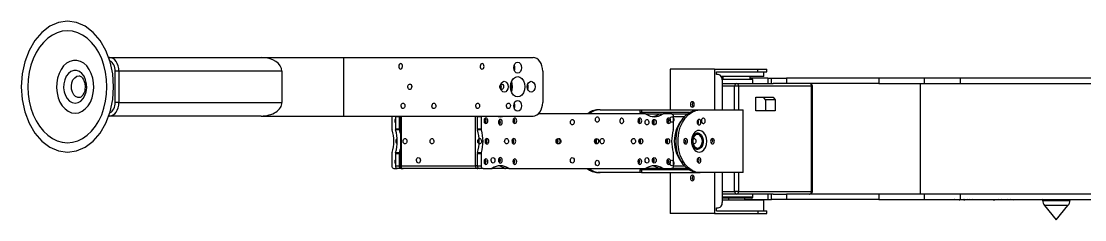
# Model space of a CAD drawing. Header units: millimetres. Extents: x 0 to 1189, y 0 to 841.
# Drawn here: x 607.6 to 685.8, y 602.5 to 617.1 of the extents above; entities that cross this region are included whole.
import ezdxf

# ---------------------------------------------------------------- set-up
doc = ezdxf.new("R2010")
doc.units = ezdxf.units.MM

msp = doc.modelspace()

# ---------------------------------------------------------------- linework, layer by layer
at = {"color": 7, "linetype": 'Continuous', "lineweight": 25}
for p, q in [((613.99, 614.41), (614.053, 614.41)), ((614.053, 614.41), (625.22, 614.41)), ((625.22, 614.41), (631.277, 614.41)), ((631.277, 614.41), (631.277, 610.11)), ((631.277, 614.41), (645.207, 614.41)), ((614.752, 613.41), (614.478, 613.41)), ((614.478, 611.11), (614.478, 613.41)), ((614.752, 613.41), (614.752, 611.11)), ((626.738, 613.41), (614.752, 613.41)), ((626.738, 613.41), (626.738, 611.11)), ((645.914, 613.41), (645.914, 611.11)), ((655.291, 613.56), (655.291, 610.56)), ((658.543, 613.56), (655.291, 613.56)), ((658.543, 613.56), (661.725, 613.56)), ((658.543, 613.56), (658.543, 610.56)), ((658.685, 613.36), (661.725, 613.36)), ((658.685, 613.16), (658.685, 613.36)), ((658.826, 613.16), (658.685, 613.16)), ((661.725, 613.36), (661.725, 613.56)), ((661.725, 613.56), (662.399, 613.56)), ((661.725, 613.36), (662.399, 613.36)), ((662.17, 613), (662.17, 613.36)), ((662.399, 613.36), (662.399, 613.56)), ((662.17, 613), (659.052, 613)), ((661.37, 612.8), (659.108, 612.8)), ((659.109, 612.76), (659.109, 610.56)), ((659.109, 612.5), (660.17, 612.5)), ((659.17, 613), (659.17, 612.8)), ((660.311, 612.3), (660.028, 612.3)), ((660.17, 612.5), (662.869, 612.5)), ((665.685, 612.3), (660.311, 612.3)), ((661.17, 612.8), (661.17, 613)), ((662.478, 612.9), (661.17, 612.9)), ((661.37, 612.5), (661.37, 612.8)), ((662.478, 612.9), (662.478, 612.5)), ((662.478, 612.9), (662.737, 612.9)), ((662.737, 612.5), (662.737, 612.9)), ((662.737, 612.9), (663.846, 612.9)), ((663.846, 612.5), (662.869, 612.5)), ((663.846, 612.9), (663.846, 612.5)), ((670.635, 612.9), (663.846, 612.9)), ((670.635, 612.5), (663.846, 612.5)), ((665.685, 604.58), (665.685, 612.3)), ((665.744, 604.58), (665.744, 612.3)), ((670.635, 612.9), (670.635, 612.5)), ((673.982, 612.9), (670.635, 612.9)), ((670.635, 612.5), (673.982, 612.5)), ((673.675, 612.5), (673.675, 604.38)), ((673.982, 612.5), (673.982, 612.9)), ((676.645, 612.9), (673.982, 612.9)), ((673.982, 612.5), (676.645, 612.5)), ((676.645, 612.5), (676.645, 612.9)), ((690.705, 612.9), (676.645, 612.9)), ((676.645, 612.5), (690.705, 612.5)), ((614.752, 611.11), (614.478, 611.11)), ((614.752, 611.11), (626.738, 611.11)), ((661.584, 611.5), (662.857, 611.5)), ((661.584, 610.5), (661.584, 611.5)), ((662.291, 611.3), (662.15, 611.5)), ((662.291, 611.3), (662.291, 610.5)), ((662.998, 611.3), (662.291, 611.3)), ((662.857, 611.5), (662.998, 611.3)), ((662.998, 611.3), (662.998, 610.5)), ((614.053, 610.11), (613.99, 610.11)), ((625.22, 610.11), (614.053, 610.11)), ((625.22, 610.11), (631.277, 610.11)), ((631.277, 610.11), (645.207, 610.11)), ((634.827, 610.06), (634.827, 609.177)), ((635.081, 610.06), (635.081, 609.177)), ((635.364, 610.06), (635.081, 610.06)), ((635.364, 610.06), (635.364, 609.177)), ((635.447, 610.11), (635.447, 606.46)), ((641.389, 610.06), (641.106, 610.06)), ((641.106, 610.06), (641.106, 609.177)), ((641.389, 610.06), (641.389, 609.177)), ((653.469, 610.26), (645.58, 610.26)), ((650.129, 610.56), (649.987, 610.56)), ((650.129, 610.56), (653.052, 610.56)), ((653.052, 610.56), (653.052, 610.36)), ((653.052, 610.56), (653.169, 610.56)), ((653.169, 610.36), (653.052, 610.36)), ((653.169, 610.56), (653.169, 610.36)), ((653.169, 610.56), (657.341, 610.56)), ((656.678, 610.36), (653.169, 610.36)), ((653.169, 610.26), (653.169, 610.36)), ((653.469, 610.26), (654.482, 610.26)), ((654.706, 610.242), (654.423, 610.242)), ((654.482, 610.26), (654.765, 610.26)), ((655.39, 610.26), (654.765, 610.26)), ((655.39, 610.26), (656.538, 610.26)), ((655.531, 609.177), (655.531, 610.06)), ((657.341, 610.56), (657.483, 610.56)), ((657.483, 610.56), (660.665, 610.56)), ((660.665, 605.96), (660.665, 610.56)), ((662.998, 610.5), (661.584, 610.5)), ((635.081, 609.177), (635.364, 609.177)), ((641.106, 609.177), (641.389, 609.177)), ((635.377, 609.093), (635.094, 609.093)), ((641.402, 609.093), (641.119, 609.093)), ((634.827, 607.344), (634.827, 606.46)), ((635.081, 607.344), (635.081, 606.46)), ((635.364, 607.344), (635.081, 607.344)), ((635.094, 607.427), (635.377, 607.427)), ((635.364, 607.344), (635.364, 606.46)), ((641.106, 607.344), (641.106, 606.46)), ((641.389, 607.344), (641.106, 607.344)), ((641.119, 607.427), (641.402, 607.427)), ((641.389, 607.344), (641.389, 606.46)), ((655.531, 606.46), (655.531, 607.344)), ((634.968, 606.26), (635.223, 606.26)), ((635.081, 606.46), (635.364, 606.46)), ((635.506, 606.26), (635.223, 606.26)), ((635.506, 606.46), (640.965, 606.46)), ((635.506, 606.26), (635.647, 606.26)), ((641.106, 606.26), (635.647, 606.26)), ((641.106, 606.46), (641.389, 606.46)), ((641.247, 606.26), (641.106, 606.26)), ((641.53, 606.26), (641.247, 606.26)), ((641.53, 606.26), (642.155, 606.26)), ((643.168, 606.26), (642.155, 606.26)), ((643.109, 606.278), (643.392, 606.278)), ((643.451, 606.26), (643.168, 606.26)), ((643.451, 606.26), (653.469, 606.26)), ((653.052, 606.16), (653.052, 605.96)), ((653.052, 606.16), (653.169, 606.16)), ((653.169, 606.16), (653.169, 606.26)), ((653.169, 606.16), (653.169, 605.96)), ((656.678, 606.16), (653.169, 606.16)), ((654.482, 606.26), (653.469, 606.26)), ((654.423, 606.278), (654.706, 606.278)), ((654.765, 606.26), (654.482, 606.26)), ((654.765, 606.26), (655.39, 606.26)), ((656.538, 606.26), (655.39, 606.26)), ((650.129, 605.96), (649.987, 605.96)), ((653.052, 605.96), (650.129, 605.96)), ((653.169, 605.96), (653.052, 605.96)), ((653.169, 605.96), (657.341, 605.96)), ((655.291, 605.96), (655.291, 602.96)), ((657.341, 605.96), (657.483, 605.96)), ((660.665, 605.96), (657.483, 605.96)), ((658.543, 605.96), (658.543, 602.96)), ((659.109, 605.96), (659.109, 603.76)), ((660.311, 604.58), (660.028, 604.58)), ((660.311, 604.58), (665.685, 604.58)), ((660.17, 604.38), (659.109, 604.38)), ((661.27, 604.08), (659.109, 604.08)), ((659.109, 603.96), (662.17, 603.96)), ((659.57, 604.08), (659.57, 603.96)), ((662.869, 604.38), (660.17, 604.38)), ((660.77, 603.96), (660.77, 604.08)), ((660.77, 603.98), (662.478, 603.98)), ((661.37, 604.18), (661.37, 604.38)), ((662.17, 603.16), (662.17, 603.96)), ((662.478, 604.38), (662.478, 603.98)), ((662.478, 603.98), (662.737, 603.98)), ((662.737, 603.98), (662.737, 604.38)), ((663.846, 603.98), (662.737, 603.98)), ((662.869, 604.38), (663.846, 604.38)), ((663.846, 604.38), (663.846, 603.98)), ((670.635, 604.38), (663.846, 604.38)), ((670.635, 603.98), (663.846, 603.98)), ((670.635, 604.38), (670.635, 603.98)), ((673.982, 604.38), (670.635, 604.38)), ((670.635, 603.98), (673.982, 603.98)), ((673.982, 603.98), (673.982, 604.38)), ((676.645, 604.38), (673.982, 604.38)), ((673.982, 603.98), (676.645, 603.98)), ((676.192, 603.98), (675.876, 603.951)), ((676.215, 603.98), (675.923, 603.951)), ((676.911, 603.98), (676.528, 603.951)), ((676.645, 603.98), (676.645, 604.38)), ((690.705, 604.38), (676.645, 604.38)), ((676.645, 603.98), (690.705, 603.98)), ((677.265, 603.98), (676.876, 603.951)), ((677.124, 603.98), (676.965, 603.951)), ((677.518, 603.98), (677.396, 603.951)), ((679.42, 603.98), (679.048, 603.951)), ((680.056, 603.98), (679.698, 603.951)), ((679.811, 603.98), (679.852, 603.951)), ((680.471, 603.98), (680.551, 603.951)), ((682.676, 603.931), (682.61, 603.98)), ((682.684, 603.931), (682.613, 603.98)), ((682.675, 603.98), (682.675, 603.917)), ((682.751, 603.931), (682.715, 603.98)), ((683.065, 603.931), (683.074, 603.98)), ((683.543, 603.931), (683.594, 603.98)), ((684.056, 603.931), (684.136, 603.98)), ((684.468, 603.931), (684.554, 603.98)), ((684.666, 603.931), (684.737, 603.98)), ((684.674, 603.931), (684.74, 603.98)), ((658.543, 602.96), (655.291, 602.96)), ((658.543, 602.96), (661.725, 602.96)), ((658.685, 603.36), (658.826, 603.36)), ((658.685, 603.16), (658.685, 603.36)), ((658.685, 603.16), (661.725, 603.16)), ((661.725, 603.16), (661.725, 602.96)), ((661.725, 603.16), (662.399, 603.16)), ((661.725, 602.96), (662.399, 602.96)), ((662.399, 602.96), (662.399, 603.16)), ((682.814, 603.533), (683.675, 602.5)), ((683.675, 602.5), (684.536, 603.533))]:
    msp.add_line(p, q, dxfattribs=at)
at = {"color": 8, "linetype": 'Continuous', "lineweight": 25}
for p, q in [((660.028, 612.3), (659.109, 612.3)), ((660.028, 610.56), (660.028, 612.3)), ((660.311, 612.3), (660.311, 610.56)), ((665.744, 612.3), (665.685, 612.3)), ((635.506, 610.11), (635.506, 606.46)), ((640.965, 606.46), (640.965, 610.11)), ((656.329, 610.06), (655.531, 610.06)), ((635.506, 606.46), (635.447, 606.46)), ((641.106, 606.46), (640.965, 606.46)), ((655.531, 606.46), (656.329, 606.46)), ((660.028, 604.58), (660.028, 605.96)), ((660.311, 605.96), (660.311, 604.58)), ((659.109, 604.58), (660.028, 604.58)), ((665.744, 604.58), (665.685, 604.58)), ((659.109, 604.18), (661.37, 604.18)), ((682.675, 603.917), (684.675, 603.917)), ((684.477, 603.533), (682.814, 603.533)), ((684.536, 603.533), (684.477, 603.533))]:
    msp.add_line(p, q, dxfattribs=at)
at = {"color": 7, "linetype": 'Continuous', "lineweight": 25, "flags": 128}
for points in [[(610.969, 607.456), (611.632, 607.548), (612.269, 607.822), (612.856, 608.266), (613.371, 608.863), (613.794, 609.591), (614.108, 610.422), (614.301, 611.323), (614.366, 612.26), (614.301, 613.197), (614.108, 614.098), (613.794, 614.929), (613.371, 615.657), (612.856, 616.254), (612.269, 616.698), (611.632, 616.972), (610.969, 617.064), (610.306, 616.972), (609.669, 616.698), (609.082, 616.254), (608.567, 615.657), (608.145, 614.929), (607.831, 614.098), (607.637, 613.197), (607.572, 612.26), (607.637, 611.323), (607.831, 610.422), (608.145, 609.591), (608.567, 608.863), (609.082, 608.266), (609.669, 607.822), (610.306, 607.548), (610.969, 607.456)], [(610.969, 608.151), (611.348, 608.186), (611.721, 608.291), (612.081, 608.464), (612.422, 608.701), (612.738, 609), (613.024, 609.354), (613.274, 609.759), (613.485, 610.205), (613.654, 610.688), (613.776, 611.197), (613.85, 611.724), (613.875, 612.26), (613.85, 612.796), (613.776, 613.324), (613.654, 613.833), (613.485, 614.315), (613.274, 614.762), (613.024, 615.166), (612.738, 615.52), (612.422, 615.819), (612.081, 616.056), (611.721, 616.229), (611.348, 616.334), (610.969, 616.369), (610.59, 616.334), (610.217, 616.229), (609.857, 616.056), (609.516, 615.819), (609.2, 615.52), (608.915, 615.166), (608.664, 614.762), (608.453, 614.315), (608.285, 613.833), (608.163, 613.324), (608.088, 612.796), (608.064, 612.26), (608.088, 611.724), (608.163, 611.197), (608.285, 610.688), (608.453, 610.205), (608.664, 609.759), (608.915, 609.354), (609.2, 609), (609.516, 608.701), (609.857, 608.464), (610.217, 608.291), (610.59, 608.186), (610.969, 608.151)], [(611.535, 610.32), (611.794, 610.355), (612.045, 610.459), (612.277, 610.628), (612.482, 610.856), (612.652, 611.135), (612.783, 611.454), (612.868, 611.803), (612.905, 612.168), (612.893, 612.536), (612.831, 612.895), (612.723, 613.23), (612.572, 613.531), (612.383, 613.785), (612.163, 613.985), (611.921, 614.122), (611.665, 614.192), (611.404, 614.192), (611.148, 614.122), (610.906, 613.985), (610.687, 613.785), (610.498, 613.531), (610.347, 613.23), (610.238, 612.895), (610.177, 612.536), (610.164, 612.168), (610.201, 611.803), (610.287, 611.454), (610.417, 611.135), (610.588, 610.856), (610.793, 610.628), (611.025, 610.459), (611.275, 610.355), (611.535, 610.32)], [(643.793, 613.66), (643.815, 613.813), (643.876, 613.943), (643.968, 614.03), (644.076, 614.06), (644.184, 614.03), (644.276, 613.943), (644.337, 613.813), (644.359, 613.66), (644.337, 613.507), (644.276, 613.377), (644.184, 613.29), (644.076, 613.26), (643.968, 613.29), (643.876, 613.377), (643.815, 613.507), (643.793, 613.66)], [(645.914, 613.41), (645.901, 613.605), (645.861, 613.793), (645.795, 613.966), (645.707, 614.117), (645.6, 614.242), (645.478, 614.334), (645.345, 614.391), (645.207, 614.41)], [(611.535, 611.06), (611.746, 611.098), (611.944, 611.208), (612.116, 611.385), (612.251, 611.617), (612.342, 611.889), (612.382, 612.185), (612.368, 612.485), (612.303, 612.771), (612.189, 613.025), (612.034, 613.231), (611.847, 613.376), (611.641, 613.451), (611.428, 613.451), (611.222, 613.376), (611.036, 613.231), (610.881, 613.025), (610.767, 612.771), (610.701, 612.485), (610.688, 612.185), (610.728, 611.889), (610.818, 611.617), (610.954, 611.385), (611.126, 611.208), (611.324, 611.098), (611.535, 611.06)], [(642.803, 612.26), (642.825, 612.413), (642.886, 612.543), (642.978, 612.63), (643.086, 612.66), (643.194, 612.63), (643.286, 612.543), (643.347, 612.413), (643.369, 612.26), (643.347, 612.107), (643.286, 611.977), (643.194, 611.89), (643.086, 611.86), (642.978, 611.89), (642.886, 611.977), (642.825, 612.107), (642.803, 612.26)], [(643.546, 612.26), (643.571, 612.492), (643.647, 612.701), (643.764, 612.867), (643.912, 612.973), (644.076, 613.01), (644.24, 612.973), (644.388, 612.867), (644.505, 612.701), (644.58, 612.492), (644.606, 612.26), (644.58, 612.028), (644.505, 611.819), (644.388, 611.653), (644.24, 611.547), (644.076, 611.51), (643.912, 611.547), (643.764, 611.653), (643.647, 611.819), (643.571, 612.028), (643.546, 612.26)], [(643.561, 612.441), (643.581, 612.248), (643.561, 612.079)], [(643.687, 612.26), (643.661, 612.492), (643.616, 612.634)], [(644.783, 612.26), (644.805, 612.413), (644.866, 612.543), (644.958, 612.63), (645.066, 612.66), (645.174, 612.63), (645.266, 612.543), (645.327, 612.413), (645.349, 612.26), (645.327, 612.107), (645.266, 611.977), (645.174, 611.89), (645.066, 611.86), (644.958, 611.89), (644.866, 611.977), (644.805, 612.107), (644.783, 612.26)], [(643.616, 611.886), (643.661, 612.028), (643.687, 612.26)], [(643.793, 610.86), (643.815, 611.013), (643.876, 611.143), (643.968, 611.23), (644.076, 611.26), (644.184, 611.23), (644.276, 611.143), (644.337, 611.013), (644.359, 610.86), (644.337, 610.707), (644.276, 610.577), (644.184, 610.49), (644.076, 610.46), (643.968, 610.49), (643.876, 610.577), (643.815, 610.707), (643.793, 610.86)], [(645.207, 610.11), (645.345, 610.129), (645.478, 610.186), (645.6, 610.279), (645.707, 610.403), (645.795, 610.554), (645.861, 610.727), (645.901, 610.915), (645.914, 611.11)], [(656.917, 610.76), (656.971, 610.775), (657.017, 610.819), (657.048, 610.884), (657.058, 610.96), (657.048, 611.037), (657.017, 611.101), (656.971, 611.145), (656.917, 611.16), (656.863, 611.145), (656.817, 611.101), (656.786, 611.037), (656.776, 610.96), (656.786, 610.884), (656.817, 610.819), (656.863, 610.775), (656.917, 610.76)], [(634.831, 610.11), (634.83, 610.099), (634.827, 610.06)], [(635.081, 610.06), (635.084, 610.099), (635.086, 610.11)], [(635.369, 610.11), (635.367, 610.099), (635.364, 610.06)], [(641.106, 610.06), (641.109, 610.099), (641.111, 610.11)], [(641.393, 610.11), (641.392, 610.099), (641.389, 610.06)], [(641.742, 609.96), (641.688, 609.945), (641.642, 609.901), (641.612, 609.837), (641.601, 609.76), (641.612, 609.684), (641.642, 609.619), (641.688, 609.575), (641.742, 609.56), (641.797, 609.575), (641.842, 609.619), (641.873, 609.684), (641.884, 609.76), (641.873, 609.837), (641.842, 609.901), (641.797, 609.945), (641.742, 609.96)], [(643.864, 609.96), (643.81, 609.945), (643.764, 609.901), (643.733, 609.837), (643.722, 609.76), (643.733, 609.684), (643.764, 609.619), (643.81, 609.575), (643.864, 609.56), (643.918, 609.575), (643.964, 609.619), (643.994, 609.684), (644.005, 609.76), (643.994, 609.837), (643.964, 609.901), (643.918, 609.945), (643.864, 609.96)], [(653.056, 609.56), (653.11, 609.575), (653.156, 609.619), (653.187, 609.684), (653.198, 609.76), (653.187, 609.837), (653.156, 609.901), (653.11, 609.945), (653.056, 609.96), (653.002, 609.945), (652.956, 609.901), (652.925, 609.837), (652.915, 609.76), (652.925, 609.684), (652.956, 609.619), (653.002, 609.575), (653.056, 609.56)], [(655.177, 609.56), (655.232, 609.575), (655.277, 609.619), (655.308, 609.684), (655.319, 609.76), (655.308, 609.837), (655.277, 609.901), (655.232, 609.945), (655.177, 609.96), (655.123, 609.945), (655.077, 609.901), (655.047, 609.837), (655.036, 609.76), (655.047, 609.684), (655.077, 609.619), (655.123, 609.575), (655.177, 609.56)], [(657.341, 605.96), (657.042, 605.999), (656.754, 606.115), (656.485, 606.305), (656.246, 606.56), (656.043, 606.874), (655.885, 607.235), (655.777, 607.631), (655.722, 608.048), (655.722, 608.472), (655.777, 608.889), (655.885, 609.285), (656.043, 609.646), (656.246, 609.96), (656.485, 610.216), (656.754, 610.405), (657.042, 610.521), (657.341, 610.56)], [(657.483, 605.96), (657.184, 605.999), (656.895, 606.115), (656.626, 606.305), (656.387, 606.56), (656.185, 606.874), (656.027, 607.235), (655.918, 607.631), (655.863, 608.048), (655.863, 608.472), (655.918, 608.889), (656.027, 609.285), (656.185, 609.646), (656.387, 609.96), (656.626, 610.216), (656.895, 610.405), (657.184, 610.521), (657.483, 610.56)], [(642.803, 609.86), (642.749, 609.845), (642.703, 609.801), (642.672, 609.737), (642.662, 609.66), (642.672, 609.584), (642.703, 609.519), (642.749, 609.475), (642.803, 609.46), (642.857, 609.475), (642.903, 609.519), (642.934, 609.584), (642.944, 609.66), (642.934, 609.737), (642.903, 609.801), (642.857, 609.845), (642.803, 609.86)], [(654.117, 609.86), (654.171, 609.845), (654.217, 609.801), (654.247, 609.737), (654.258, 609.66), (654.247, 609.584), (654.217, 609.519), (654.171, 609.475), (654.117, 609.46), (654.063, 609.475), (654.017, 609.519), (653.986, 609.584), (653.975, 609.66), (653.986, 609.737), (654.017, 609.801), (654.063, 609.845), (654.117, 609.86)], [(657.553, 609.66), (657.543, 609.737), (657.512, 609.801), (657.466, 609.845), (657.412, 609.86), (657.358, 609.845), (657.312, 609.801), (657.281, 609.737), (657.27, 609.66), (657.281, 609.584), (657.312, 609.519), (657.358, 609.475), (657.412, 609.46), (657.466, 609.475), (657.512, 609.519), (657.543, 609.584), (657.553, 609.66)], [(635.216, 608.454), (635.197, 608.445), (635.151, 608.401), (635.121, 608.337), (635.11, 608.26), (635.121, 608.184), (635.151, 608.119), (635.197, 608.075), (635.216, 608.066)], [(635.447, 608.83), (635.433, 608.893), (635.377, 609.093)], [(641.813, 608.46), (641.759, 608.445), (641.713, 608.401), (641.682, 608.337), (641.672, 608.26), (641.682, 608.184), (641.713, 608.119), (641.759, 608.075), (641.813, 608.06), (641.867, 608.075), (641.913, 608.119), (641.944, 608.184), (641.955, 608.26), (641.944, 608.337), (641.913, 608.401), (641.867, 608.445), (641.813, 608.46)], [(643.793, 608.46), (643.739, 608.445), (643.693, 608.401), (643.662, 608.337), (643.652, 608.26), (643.662, 608.184), (643.693, 608.119), (643.739, 608.075), (643.793, 608.06), (643.847, 608.075), (643.893, 608.119), (643.924, 608.184), (643.934, 608.26), (643.924, 608.337), (643.893, 608.401), (643.847, 608.445), (643.793, 608.46)], [(647.046, 608.06), (646.992, 608.075), (646.946, 608.119), (646.915, 608.184), (646.904, 608.26), (646.915, 608.337), (646.946, 608.401), (646.992, 608.445), (647.046, 608.46), (647.1, 608.445), (647.146, 608.401), (647.176, 608.337), (647.187, 608.26), (647.176, 608.184), (647.146, 608.119), (647.1, 608.075), (647.046, 608.06)], [(649.874, 608.06), (649.82, 608.075), (649.774, 608.119), (649.743, 608.184), (649.733, 608.26), (649.743, 608.337), (649.774, 608.401), (649.82, 608.445), (649.874, 608.46), (649.928, 608.445), (649.974, 608.401), (650.005, 608.337), (650.016, 608.26), (650.005, 608.184), (649.974, 608.119), (649.928, 608.075), (649.874, 608.06)], [(653.127, 608.46), (653.181, 608.445), (653.227, 608.401), (653.257, 608.337), (653.268, 608.26), (653.257, 608.184), (653.227, 608.119), (653.181, 608.075), (653.127, 608.06), (653.073, 608.075), (653.027, 608.119), (652.996, 608.184), (652.985, 608.26), (652.996, 608.337), (653.027, 608.401), (653.073, 608.445), (653.127, 608.46)], [(655.107, 608.46), (655.161, 608.445), (655.207, 608.401), (655.237, 608.337), (655.248, 608.26), (655.237, 608.184), (655.207, 608.119), (655.161, 608.075), (655.107, 608.06), (655.053, 608.075), (655.007, 608.119), (654.976, 608.184), (654.965, 608.26), (654.976, 608.337), (655.007, 608.401), (655.053, 608.445), (655.107, 608.46)], [(656.563, 608.26), (656.553, 608.337), (656.522, 608.401), (656.476, 608.445), (656.422, 608.46), (656.368, 608.445), (656.322, 608.401), (656.291, 608.337), (656.281, 608.26), (656.291, 608.184), (656.322, 608.119), (656.368, 608.075), (656.422, 608.06), (656.476, 608.075), (656.522, 608.119), (656.553, 608.184), (656.563, 608.26)], [(657.978, 608.26), (657.952, 608.496), (657.879, 608.711), (657.765, 608.886), (657.619, 609.005), (657.454, 609.058), (657.286, 609.04), (657.129, 608.953), (656.997, 608.804), (656.902, 608.607), (656.853, 608.379), (656.853, 608.141), (656.902, 607.913), (656.997, 607.716), (657.129, 607.567), (657.286, 607.48), (657.454, 607.462), (657.619, 607.515), (657.765, 607.635), (657.879, 607.809), (657.952, 608.024), (657.978, 608.26)], [(657.02, 607.808), (656.927, 607.97), (656.88, 608.168), (656.882, 608.376), (656.936, 608.57), (657.033, 608.727), (657.162, 608.828), (657.307, 608.86), (657.452, 608.82), (657.578, 608.712), (657.67, 608.55), (657.718, 608.353), (657.715, 608.144), (657.662, 607.95), (657.565, 607.793), (657.436, 607.692), (657.29, 607.66), (657.146, 607.7), (657.02, 607.808)], [(657.652, 608.26), (657.625, 608.451), (657.549, 608.614), (657.434, 608.722), (657.299, 608.76), (657.163, 608.722), (657.049, 608.614), (656.972, 608.451), (656.945, 608.26), (656.972, 608.069), (657.049, 607.906), (657.163, 607.798), (657.299, 607.76), (657.434, 607.798), (657.549, 607.906), (657.625, 608.069), (657.652, 608.26)], [(658.543, 608.26), (658.533, 608.337), (658.502, 608.401), (658.456, 608.445), (658.402, 608.46), (658.348, 608.445), (658.302, 608.401), (658.271, 608.337), (658.26, 608.26), (658.271, 608.184), (658.302, 608.119), (658.348, 608.075), (658.402, 608.06), (658.456, 608.075), (658.502, 608.119), (658.533, 608.184), (658.543, 608.26)], [(635.377, 607.427), (635.433, 607.627), (635.447, 607.69)], [(641.742, 606.96), (641.688, 606.945), (641.642, 606.901), (641.612, 606.837), (641.601, 606.76), (641.612, 606.684), (641.642, 606.619), (641.688, 606.575), (641.742, 606.56), (641.797, 606.575), (641.842, 606.619), (641.873, 606.684), (641.884, 606.76), (641.873, 606.837), (641.842, 606.901), (641.797, 606.945), (641.742, 606.96)], [(642.803, 607.06), (642.749, 607.045), (642.703, 607.001), (642.672, 606.937), (642.662, 606.86), (642.672, 606.784), (642.703, 606.719), (642.749, 606.675), (642.803, 606.66), (642.857, 606.675), (642.903, 606.719), (642.934, 606.784), (642.944, 606.86), (642.934, 606.937), (642.903, 607.001), (642.857, 607.045), (642.803, 607.06)], [(643.864, 606.96), (643.81, 606.945), (643.764, 606.901), (643.733, 606.837), (643.722, 606.76), (643.733, 606.684), (643.764, 606.619), (643.81, 606.575), (643.864, 606.56), (643.918, 606.575), (643.964, 606.619), (643.994, 606.684), (644.005, 606.76), (643.994, 606.837), (643.964, 606.901), (643.918, 606.945), (643.864, 606.96)], [(653.056, 606.56), (653.11, 606.575), (653.156, 606.619), (653.187, 606.684), (653.198, 606.76), (653.187, 606.837), (653.156, 606.901), (653.11, 606.945), (653.056, 606.96), (653.002, 606.945), (652.956, 606.901), (652.925, 606.837), (652.915, 606.76), (652.925, 606.684), (652.956, 606.619), (653.002, 606.575), (653.056, 606.56)], [(654.117, 607.06), (654.171, 607.045), (654.217, 607.001), (654.247, 606.937), (654.258, 606.86), (654.247, 606.784), (654.217, 606.719), (654.171, 606.675), (654.117, 606.66), (654.063, 606.675), (654.017, 606.719), (653.986, 606.784), (653.975, 606.86), (653.986, 606.937), (654.017, 607.001), (654.063, 607.045), (654.117, 607.06)], [(655.177, 606.56), (655.232, 606.575), (655.277, 606.619), (655.308, 606.684), (655.319, 606.76), (655.308, 606.837), (655.277, 606.901), (655.232, 606.945), (655.177, 606.96), (655.123, 606.945), (655.077, 606.901), (655.047, 606.837), (655.036, 606.76), (655.047, 606.684), (655.077, 606.619), (655.123, 606.575), (655.177, 606.56)], [(657.553, 606.86), (657.543, 606.937), (657.512, 607.001), (657.466, 607.045), (657.412, 607.06), (657.358, 607.045), (657.312, 607.001), (657.281, 606.937), (657.27, 606.86), (657.281, 606.784), (657.312, 606.719), (657.358, 606.675), (657.412, 606.66), (657.466, 606.675), (657.512, 606.719), (657.543, 606.784), (657.553, 606.86)], [(656.917, 605.36), (656.971, 605.375), (657.017, 605.419), (657.048, 605.484), (657.058, 605.56), (657.048, 605.637), (657.017, 605.701), (656.971, 605.745), (656.917, 605.76), (656.863, 605.745), (656.817, 605.701), (656.786, 605.637), (656.776, 605.56), (656.786, 605.484), (656.817, 605.419), (656.863, 605.375), (656.917, 605.36)]]:
    msp.add_lwpolyline(points, dxfattribs=at)
at = {"color": 7, "linetype": 'Continuous', "flags": 128}
for points in [[(635.328, 613.702), (635.354, 613.633), (635.397, 613.583), (635.45, 613.561), (635.505, 613.569), (635.553, 613.606), (635.588, 613.666), (635.604, 613.741), (635.599, 613.819), (635.572, 613.887), (635.53, 613.937), (635.477, 613.959), (635.422, 613.951), (635.373, 613.914), (635.338, 613.854), (635.323, 613.779), (635.328, 613.702)], [(641.324, 613.702), (641.35, 613.633), (641.393, 613.583), (641.446, 613.561), (641.501, 613.569), (641.55, 613.606), (641.584, 613.666), (641.6, 613.741), (641.595, 613.819), (641.569, 613.887), (641.526, 613.937), (641.473, 613.959), (641.418, 613.951), (641.37, 613.914), (641.335, 613.854), (641.319, 613.779), (641.324, 613.702)], [(636.007, 612.319), (636.033, 612.387), (636.076, 612.437), (636.129, 612.459), (636.183, 612.451), (636.232, 612.414), (636.267, 612.354), (636.283, 612.279), (636.277, 612.202), (636.251, 612.133), (636.209, 612.083), (636.156, 612.061), (636.101, 612.069), (636.052, 612.106), (636.017, 612.166), (636.001, 612.241), (636.007, 612.319)], [(642.767, 612.319), (642.793, 612.387), (642.836, 612.437), (642.889, 612.459), (642.943, 612.451), (642.992, 612.414), (643.027, 612.354), (643.043, 612.279), (643.037, 612.202), (643.011, 612.133), (642.968, 612.083), (642.916, 612.061), (642.861, 612.069), (642.812, 612.106), (642.777, 612.166), (642.761, 612.241), (642.767, 612.319)], [(635.512, 610.911), (635.538, 610.98), (635.581, 611.029), (635.634, 611.051), (635.689, 611.044), (635.737, 611.007), (635.772, 610.946), (635.788, 610.872), (635.782, 610.794), (635.756, 610.725), (635.714, 610.676), (635.661, 610.653), (635.606, 610.661), (635.557, 610.698), (635.522, 610.758), (635.506, 610.833), (635.512, 610.911)], [(637.775, 610.911), (637.801, 610.98), (637.844, 611.029), (637.896, 611.051), (637.951, 611.044), (638, 611.007), (638.035, 610.946), (638.051, 610.872), (638.045, 610.794), (638.019, 610.725), (637.976, 610.676), (637.923, 610.653), (637.869, 610.661), (637.82, 610.698), (637.785, 610.758), (637.769, 610.833), (637.775, 610.911)], [(640.999, 610.911), (641.025, 610.98), (641.068, 611.029), (641.121, 611.051), (641.176, 611.044), (641.224, 611.007), (641.259, 610.946), (641.275, 610.872), (641.27, 610.794), (641.243, 610.725), (641.201, 610.676), (641.148, 610.653), (641.093, 610.661), (641.044, 610.698), (641.009, 610.758), (640.994, 610.833), (640.999, 610.911)], [(643.262, 610.911), (643.288, 610.98), (643.331, 611.029), (643.383, 611.051), (643.438, 611.044), (643.487, 611.007), (643.522, 610.946), (643.538, 610.872), (643.532, 610.794), (643.506, 610.725), (643.463, 610.676), (643.411, 610.653), (643.356, 610.661), (643.307, 610.698), (643.272, 610.758), (643.256, 610.833), (643.262, 610.911)], [(649.967, 610.051), (650.015, 610.014), (650.05, 609.954), (650.066, 609.879), (650.061, 609.802), (650.034, 609.733), (649.992, 609.683), (649.939, 609.661), (649.884, 609.669), (649.835, 609.706), (649.8, 609.766), (649.784, 609.841), (649.79, 609.919), (649.816, 609.987), (649.859, 610.037), (649.912, 610.059), (649.967, 610.051)], [(651.685, 609.951), (651.637, 609.914), (651.602, 609.854), (651.586, 609.779), (651.592, 609.702), (651.618, 609.633), (651.66, 609.583), (651.713, 609.561), (651.768, 609.569), (651.817, 609.606), (651.852, 609.666), (651.868, 609.741), (651.862, 609.819), (651.836, 609.887), (651.793, 609.937), (651.74, 609.959), (651.685, 609.951)], [(655.454, 610.051), (655.502, 610.014), (655.537, 609.954), (655.553, 609.879), (655.548, 609.802), (655.522, 609.733), (655.479, 609.683), (655.426, 609.661), (655.371, 609.669), (655.322, 609.706), (655.288, 609.766), (655.272, 609.841), (655.277, 609.919), (655.303, 609.987), (655.346, 610.037), (655.399, 610.059), (655.454, 610.051)], [(657.682, 609.951), (657.633, 609.914), (657.598, 609.854), (657.582, 609.779), (657.588, 609.702), (657.614, 609.633), (657.657, 609.583), (657.709, 609.561), (657.764, 609.569), (657.813, 609.606), (657.848, 609.666), (657.864, 609.741), (657.858, 609.819), (657.832, 609.887), (657.789, 609.937), (657.737, 609.959), (657.682, 609.951)], [(648.134, 609.851), (648.182, 609.814), (648.217, 609.754), (648.233, 609.679), (648.227, 609.602), (648.201, 609.533), (648.159, 609.483), (648.106, 609.461), (648.051, 609.469), (648.002, 609.506), (647.967, 609.566), (647.951, 609.641), (647.957, 609.719), (647.983, 609.787), (648.026, 609.837), (648.079, 609.859), (648.134, 609.851)], [(653.621, 609.851), (653.669, 609.814), (653.704, 609.754), (653.72, 609.679), (653.715, 609.602), (653.689, 609.533), (653.646, 609.483), (653.593, 609.461), (653.538, 609.469), (653.489, 609.506), (653.455, 609.566), (653.439, 609.641), (653.444, 609.719), (653.47, 609.787), (653.513, 609.837), (653.566, 609.859), (653.621, 609.851)], [(635.653, 608.319), (635.679, 608.387), (635.722, 608.437), (635.775, 608.459), (635.83, 608.451), (635.879, 608.414), (635.913, 608.354), (635.929, 608.279), (635.924, 608.202), (635.898, 608.133), (635.855, 608.083), (635.802, 608.061), (635.747, 608.069), (635.699, 608.106), (635.664, 608.166), (635.648, 608.241), (635.653, 608.319)], [(637.633, 608.319), (637.659, 608.387), (637.702, 608.437), (637.755, 608.459), (637.81, 608.451), (637.858, 608.414), (637.893, 608.354), (637.909, 608.279), (637.904, 608.202), (637.878, 608.133), (637.835, 608.083), (637.782, 608.061), (637.727, 608.069), (637.679, 608.106), (637.644, 608.166), (637.628, 608.241), (637.633, 608.319)], [(641.14, 608.319), (641.167, 608.387), (641.209, 608.437), (641.262, 608.459), (641.317, 608.451), (641.366, 608.414), (641.401, 608.354), (641.416, 608.279), (641.411, 608.202), (641.385, 608.133), (641.342, 608.083), (641.289, 608.061), (641.234, 608.069), (641.186, 608.106), (641.151, 608.166), (641.135, 608.241), (641.14, 608.319)], [(643.12, 608.319), (643.146, 608.387), (643.189, 608.437), (643.242, 608.459), (643.297, 608.451), (643.346, 608.414), (643.38, 608.354), (643.396, 608.279), (643.391, 608.202), (643.365, 608.133), (643.322, 608.083), (643.269, 608.061), (643.214, 608.069), (643.166, 608.106), (643.131, 608.166), (643.115, 608.241), (643.12, 608.319)], [(647.144, 608.451), (647.192, 608.414), (647.227, 608.354), (647.243, 608.279), (647.238, 608.202), (647.211, 608.133), (647.169, 608.083), (647.116, 608.061), (647.061, 608.069), (647.012, 608.106), (646.977, 608.166), (646.962, 608.241), (646.967, 608.319), (646.993, 608.387), (647.036, 608.437), (647.089, 608.459), (647.144, 608.451)], [(650.326, 608.451), (650.374, 608.414), (650.409, 608.354), (650.425, 608.279), (650.42, 608.202), (650.393, 608.133), (650.351, 608.083), (650.298, 608.061), (650.243, 608.069), (650.194, 608.106), (650.159, 608.166), (650.143, 608.241), (650.149, 608.319), (650.175, 608.387), (650.218, 608.437), (650.271, 608.459), (650.326, 608.451)], [(652.631, 608.451), (652.679, 608.414), (652.714, 608.354), (652.73, 608.279), (652.725, 608.202), (652.699, 608.133), (652.656, 608.083), (652.603, 608.061), (652.548, 608.069), (652.499, 608.106), (652.465, 608.166), (652.449, 608.241), (652.454, 608.319), (652.48, 608.387), (652.523, 608.437), (652.576, 608.459), (652.631, 608.451)], [(657.086, 608.451), (657.134, 608.414), (657.169, 608.354), (657.185, 608.279), (657.179, 608.202), (657.153, 608.133), (657.111, 608.083), (657.058, 608.061), (657.003, 608.069), (656.954, 608.106), (656.919, 608.166), (656.903, 608.241), (656.909, 608.319), (656.935, 608.387), (656.978, 608.437), (657.031, 608.459), (657.086, 608.451)], [(636.643, 606.919), (636.669, 606.987), (636.712, 607.037), (636.765, 607.059), (636.82, 607.051), (636.868, 607.014), (636.903, 606.954), (636.919, 606.879), (636.914, 606.802), (636.888, 606.733), (636.845, 606.683), (636.792, 606.661), (636.737, 606.669), (636.689, 606.706), (636.654, 606.766), (636.638, 606.841), (636.643, 606.919)], [(642.13, 606.919), (642.157, 606.987), (642.199, 607.037), (642.252, 607.059), (642.307, 607.051), (642.356, 607.014), (642.391, 606.954), (642.406, 606.879), (642.401, 606.802), (642.375, 606.733), (642.332, 606.683), (642.279, 606.661), (642.224, 606.669), (642.176, 606.706), (642.141, 606.766), (642.125, 606.841), (642.13, 606.919)], [(648.134, 607.051), (648.182, 607.014), (648.217, 606.954), (648.233, 606.879), (648.227, 606.802), (648.201, 606.733), (648.159, 606.683), (648.106, 606.661), (648.051, 606.669), (648.002, 606.706), (647.967, 606.766), (647.951, 606.841), (647.957, 606.919), (647.983, 606.987), (648.026, 607.037), (648.079, 607.059), (648.134, 607.051)], [(649.967, 606.851), (650.015, 606.814), (650.05, 606.754), (650.066, 606.679), (650.061, 606.602), (650.034, 606.533), (649.992, 606.483), (649.939, 606.461), (649.884, 606.469), (649.835, 606.506), (649.8, 606.566), (649.784, 606.641), (649.79, 606.719), (649.816, 606.787), (649.859, 606.837), (649.912, 606.859), (649.967, 606.851)], [(653.621, 607.051), (653.669, 607.014), (653.704, 606.954), (653.72, 606.879), (653.715, 606.802), (653.689, 606.733), (653.646, 606.683), (653.593, 606.661), (653.538, 606.669), (653.489, 606.706), (653.455, 606.766), (653.439, 606.841), (653.444, 606.919), (653.47, 606.987), (653.513, 607.037), (653.566, 607.059), (653.621, 607.051)], [(655.454, 606.851), (655.502, 606.814), (655.537, 606.754), (655.553, 606.679), (655.548, 606.602), (655.522, 606.533), (655.479, 606.483), (655.426, 606.461), (655.371, 606.469), (655.322, 606.506), (655.288, 606.566), (655.272, 606.641), (655.277, 606.719), (655.303, 606.787), (655.346, 606.837), (655.399, 606.859), (655.454, 606.851)]]:
    msp.add_lwpolyline(points, dxfattribs=at)
at = {"color": 8, "linetype": 'Continuous', "lineweight": 25, "flags": 128}
msp.add_lwpolyline([(611.818, 611.46), (611.733, 611.469), (611.572, 611.539), (611.433, 611.674), (611.328, 611.86), (611.266, 612.082), (611.254, 612.32), (611.291, 612.552), (611.375, 612.759), (611.499, 612.921), (611.651, 613.025), (611.818, 613.06), (611.818, 613.06)], dxfattribs=at)
at = {"color": 8, "linetype": 'Continuous', "lineweight": 25}
for centre, radius, start, end in [((614.054, 614.301), 0.11, 90.8208, 122.17819), ((614.054, 610.22), 0.11, 237.83254, 269.17644), ((641.104, 606.373), 0.113, 271.12485, 310.38157)]:
    msp.add_arc(centre, radius, start, end, dxfattribs=at)
at = {"color": 7, "linetype": 'Continuous', "lineweight": 25}
for centre, radius, start, end in [((643.323, 613.66), 0.541, 339.03813, 20.96187), ((658.755, 612.81), 0.357, 351.95081, 78.57804), ((642.333, 612.26), 0.541, 339.03813, 20.96187), ((644.313, 612.26), 0.541, 339.03813, 20.96187), ((660.205, 612.325), 0.179, 101.42159, 188.04979), ((660.134, 612.325), 0.179, 351.95021, 78.57841), ((665.544, 612.3), 0.2, 0, 90), ((665.508, 612.325), 0.179, 351.95021, 78.57841), ((643.323, 610.86), 0.541, 339.03808, 20.96192), ((657.151, 610.96), 0.238, 133.25555, 226.74445), ((642.803, 611.08), 1.02, 252.05132, 287.94868), ((642.514, 611.1), 1.041, 278.1357, 287.91181), ((650.01, 609.274), 1.287, 91.02149, 129.9442), ((650.152, 609.274), 1.287, 91.02149, 129.9442), ((653.468, 610.152), 0.108, 56.27146, 89.42723), ((654.117, 611.113), 1.052, 235.93409, 304.06591), ((653.815, 611.158), 1.099, 278.39207, 303.5906), ((654.483, 610.152), 0.108, 90.57069, 123.73062), ((654.766, 610.152), 0.108, 90.57069, 123.73062), ((655.354, 610.085), 0.179, 351.95074, 78.57788), ((635.098, 609.176), 0.272, 179.84068, 197.70311), ((635.287, 609.76), 0.25, 145.14692, 214.85308), ((635.353, 609.176), 0.271, 179.83707, 197.70673), ((635.636, 609.176), 0.271, 179.83707, 197.70673), ((641.378, 609.176), 0.272, 179.84068, 197.70311), ((641.66, 609.176), 0.272, 179.84068, 197.70311), ((641.266, 609.76), 0.406, 339.03845, 20.96155), ((641.509, 609.76), 0.238, 313.25616, 46.74384), ((642.327, 609.66), 0.406, 339.03923, 20.96077), ((642.569, 609.66), 0.238, 313.25555, 46.74445), ((643.387, 609.76), 0.406, 339.03845, 20.96155), ((643.63, 609.76), 0.238, 313.25616, 46.74384), ((652.58, 609.76), 0.406, 339.03923, 20.96077), ((652.822, 609.76), 0.238, 313.25555, 46.74445), ((653.641, 609.66), 0.406, 339.03471, 20.96529), ((653.883, 609.66), 0.238, 313.25616, 46.74384), ((654.701, 609.76), 0.406, 339.03923, 20.96077), ((654.944, 609.76), 0.238, 313.25555, 46.74445), ((655.259, 609.176), 0.272, 342.29689, 0.15932), ((658.06, 608.26), 2.476, 139.12574, 220.87426), ((657.149, 609.668), 0.224, 0.47452, 39.99766), ((657.135, 609.651), 0.239, 322.01939, 4.6524), ((632.215, 608.26), 2.754, 342.38855, 17.61145), ((632.47, 608.26), 2.754, 342.38855, 17.61145), ((638.494, 608.26), 2.754, 342.38855, 17.61145), ((638.777, 608.26), 2.754, 342.38841, 17.61159), ((641.337, 608.26), 0.406, 339.03925, 20.96075), ((641.579, 608.26), 0.238, 313.25551, 46.74449), ((643.317, 608.26), 0.406, 339.03925, 20.96075), ((643.559, 608.26), 0.238, 313.25551, 46.74449), ((646.569, 608.26), 0.406, 339.03925, 20.96075), ((646.812, 608.26), 0.238, 313.25551, 46.74449), ((649.398, 608.26), 0.406, 339.03473, 20.96527), ((649.64, 608.26), 0.238, 313.25612, 46.74388), ((652.651, 608.26), 0.406, 339.03473, 20.96527), ((652.893, 608.26), 0.238, 313.25612, 46.74388), ((654.63, 608.26), 0.406, 339.03847, 20.96153), ((654.873, 608.26), 0.238, 313.25612, 46.74388), ((658.143, 608.26), 2.754, 162.38855, 197.61145), ((658.191, 608.279), 0.208, 9.66459, 47.83467), ((656.289, 608.206), 0.159, 4.69371, 85.32094), ((656.209, 608.243), 0.212, 312.33873, 353.49986), ((658.26, 608.318), 0.165, 277.61448, 358.40729), ((635.098, 607.344), 0.272, 162.29687, 180.15932), ((635.287, 606.76), 0.25, 145.14682, 214.85318), ((635.353, 607.344), 0.271, 162.29325, 180.16293), ((635.636, 607.344), 0.271, 162.29325, 180.16293), ((641.378, 607.344), 0.272, 162.29687, 180.15932), ((641.66, 607.344), 0.272, 162.29687, 180.15932), ((641.266, 606.76), 0.406, 339.03847, 20.96153), ((641.509, 606.76), 0.238, 313.25611, 46.74389), ((642.327, 606.86), 0.406, 339.03925, 20.96075), ((642.569, 606.86), 0.238, 313.2555, 46.7445), ((643.387, 606.76), 0.406, 339.03847, 20.96153), ((643.63, 606.76), 0.238, 313.25611, 46.74389), ((652.58, 606.76), 0.406, 339.03925, 20.96075), ((652.822, 606.76), 0.238, 313.2555, 46.7445), ((653.641, 606.86), 0.406, 339.03473, 20.96527), ((653.883, 606.86), 0.238, 313.25611, 46.74389), ((654.701, 606.76), 0.406, 339.03925, 20.96075), ((654.944, 606.76), 0.238, 313.2555, 46.7445), ((655.259, 607.344), 0.272, 359.84068, 17.70313), ((657.178, 606.86), 0.238, 313.25611, 46.74389), ((635.004, 606.435), 0.179, 171.95073, 258.5779), ((635.258, 606.435), 0.179, 171.94968, 258.57896), ((635.541, 606.435), 0.179, 171.95073, 258.5779), ((635.647, 606.46), 0.2, 180, 270), ((635.683, 606.435), 0.179, 171.95073, 258.5779), ((641.141, 606.435), 0.179, 171.95073, 258.5779), ((641.283, 606.435), 0.179, 171.95073, 258.5779), ((641.566, 606.435), 0.179, 171.95171, 258.57806), ((642.154, 606.368), 0.108, 270.5703, 303.73059), ((642.803, 605.407), 1.052, 55.93406, 124.06594), ((642.501, 605.362), 1.099, 56.41013, 81.6069), ((643.169, 606.368), 0.108, 236.26941, 269.4297), ((643.452, 606.368), 0.108, 236.27149, 269.42762), ((650.01, 607.246), 1.287, 230.05581, 268.97848), ((650.152, 607.246), 1.287, 230.05581, 268.97848), ((653.468, 606.368), 0.108, 270.57238, 303.72851), ((654.117, 605.407), 1.052, 55.93406, 124.06594), ((653.815, 605.363), 1.099, 56.40936, 81.60793), ((654.483, 606.368), 0.108, 236.26941, 269.4297), ((654.766, 606.368), 0.108, 236.26941, 269.4297), ((655.354, 606.435), 0.179, 281.4221, 8.04927), ((657.151, 605.56), 0.238, 133.25549, 226.74451), ((660.205, 604.555), 0.179, 171.95024, 258.57838), ((660.134, 604.555), 0.179, 281.42162, 8.04976), ((665.544, 604.58), 0.2, 270, 0), ((665.508, 604.555), 0.179, 281.42162, 8.04976), ((658.755, 603.71), 0.357, 281.42184, 8.04926), ((661.27, 604.18), 0.1, 270, 0), ((683.275, 603.917), 0.6, 180, 219.80557), ((684.075, 603.917), 0.6, 320.19443, 0)]:
    msp.add_arc(centre, radius, start, end, dxfattribs=at)
for centre, major_axis, ratio, start_param, end_param in [((614.053, 613.41), (0, 1), 0.698731, 4.712389, 6.283185), ((625.22, 613.41), (1.517, 0), 0.659094, 0, 1.570796), ((614.053, 611.11), (0, 1), 0.698731, 3.141593, 4.712389), ((625.22, 611.11), (-1.517, 0), 0.659094, 1.570796, 3.141593)]:
    msp.add_ellipse(centre, major_axis=major_axis, ratio=ratio, start_param=start_param, end_param=end_param, dxfattribs=at)
at = {"color": 8, "linetype": 'Continuous', "lineweight": 25}
for centre, start_param, end_param in [((613.911, 613.41), 4.712389, 5.951265), ((613.911, 611.11), 3.473513, 4.712389)]:
    msp.add_ellipse(centre, major_axis=(0, 0.8), ratio=0.70864, start_param=start_param, end_param=end_param, dxfattribs=at)
at = {"color": 7, "linetype": 'Continuous', "lineweight": 25}
for points, knots in [([(611.819, 613.058), (611.846, 613.056), (611.896, 613.052), (611.99, 612.995), (612.089, 612.891), (612.178, 612.736), (612.242, 612.538), (612.271, 612.318), (612.262, 612.094), (612.215, 611.883), (612.138, 611.705), (612.042, 611.572), (611.944, 611.492), (611.871, 611.463), (611.833, 611.461), (611.818, 611.46)], [0, 0, 0, 0, 0.090036, 0.167959, 0.24222, 0.321454, 0.400165, 0.479039, 0.558159, 0.636994, 0.714915, 0.791977, 0.869314, 0.94974, 1, 1, 1, 1]), ([(657.682, 608.26), (657.68, 608.295), (657.676, 608.395), (657.633, 608.555), (657.539, 608.716), (657.411, 608.819), (657.299, 608.865), (657.24, 608.856), (657.229, 608.854)], [0, 0, 0, 0, 0.114263, 0.328096, 0.544759, 0.762666, 0.952886, 1, 1, 1, 1]), ([(657.227, 607.663), (657.233, 607.662), (657.288, 607.651), (657.393, 607.693), (657.519, 607.784), (657.615, 607.927), (657.672, 608.092), (657.679, 608.208), (657.682, 608.26)], [0, 0, 0, 0, 0.0229374, 0.2222122, 0.4190419, 0.6219046, 0.831451, 1, 1, 1, 1]), ([(675.876, 603.951), (675.875, 603.952), (675.874, 603.963), (675.883, 603.975), (675.891, 603.986)], [0, 0, 0, 0, 0.053335, 1, 1, 1, 1]), ([(676.528, 603.951), (676.53, 603.952), (676.562, 603.961), (676.601, 603.971), (676.638, 603.98)], [0, 0, 0, 0, 0.064677, 1, 1, 1, 1]), ([(676.965, 603.951), (676.962, 603.952), (676.921, 603.961), (676.888, 603.971), (676.856, 603.98)], [0, 0, 0, 0, 0.064675, 1, 1, 1, 1]), ([(676.876, 603.951), (676.879, 603.952), (676.918, 603.961), (676.964, 603.971), (677.007, 603.98)], [0, 0, 0, 0, 0.064674, 1, 1, 1, 1]), ([(677.396, 603.951), (677.393, 603.952), (677.345, 603.961), (677.305, 603.971), (677.266, 603.98)], [0, 0, 0, 0, 0.064675, 1, 1, 1, 1]), ([(679.048, 603.951), (679.052, 603.952), (679.116, 603.961), (679.185, 603.971), (679.249, 603.98)], [0, 0, 0, 0, 0.064675, 1, 1, 1, 1]), ([(679.852, 603.951), (679.848, 603.952), (679.778, 603.961), (679.712, 603.971), (679.651, 603.98)], [0, 0, 0, 0, 0.064675, 1, 1, 1, 1]), ([(680.551, 603.951), (680.546, 603.952), (680.473, 603.961), (680.403, 603.971), (680.338, 603.98)], [0, 0, 0, 0, 0.064675, 1, 1, 1, 1]), ([(682.751, 603.931), (682.753, 603.938), (682.759, 603.955), (682.77, 603.971), (682.776, 603.98)], [0, 0, 0, 0, 0.4439317, 1, 1, 1, 1]), ([(682.807, 603.951), (682.812, 603.952), (682.892, 603.961), (682.972, 603.971), (683.046, 603.98)], [0, 0, 0, 0, 0.064674, 1, 1, 1, 1]), ([(683.065, 603.931), (683.071, 603.938), (683.084, 603.955), (683.1, 603.971), (683.109, 603.98)], [0, 0, 0, 0, 0.443936, 1, 1, 1, 1]), ([(683.543, 603.931), (683.551, 603.938), (683.568, 603.955), (683.585, 603.971), (683.594, 603.98)], [0, 0, 0, 0, 0.443938, 1, 1, 1, 1]), ([(684.056, 603.931), (684.064, 603.938), (684.08, 603.955), (684.093, 603.971), (684.101, 603.98)], [0, 0, 0, 0, 0.443932, 1, 1, 1, 1]), ([(684.468, 603.931), (684.472, 603.938), (684.483, 603.955), (684.49, 603.971), (684.493, 603.98)], [0, 0, 0, 0, 0.443937, 1, 1, 1, 1]), ([(684.666, 603.931), (684.668, 603.938), (684.67, 603.955), (684.668, 603.971), (684.667, 603.98)], [0, 0, 0, 0, 0.443937, 1, 1, 1, 1])]:
    msp.add_open_spline(points, degree=3, knots=knots, dxfattribs=at)

doc.saveas('drawing.dxf')
